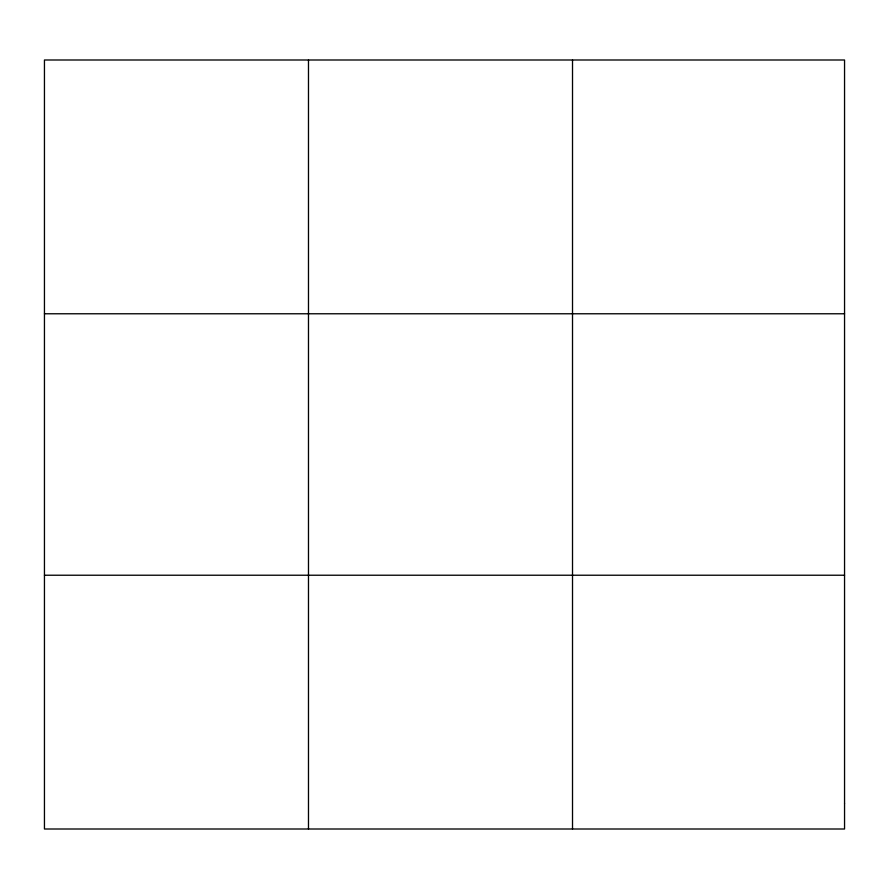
<?xml version="1.0" encoding="UTF-8"?>
<svg xmlns="http://www.w3.org/2000/svg" width="889" height="889" viewBox="0 0 889 889"><rect width="100%" height="100%" fill="white"/><g stroke="black" fill="none" stroke-linecap="round" stroke-linejoin="round"><path stroke-width="1.33" d="M308.483 829.004L308.483 59.996M572.516 829.004L572.516 59.996M44.45 313.773L844.55 313.773M44.45 575.227L844.55 575.227M844.55 803.623L844.55 829.004L44.45 829.004L44.45 59.996L844.55 59.996L844.55 803.623"/></g></svg>
